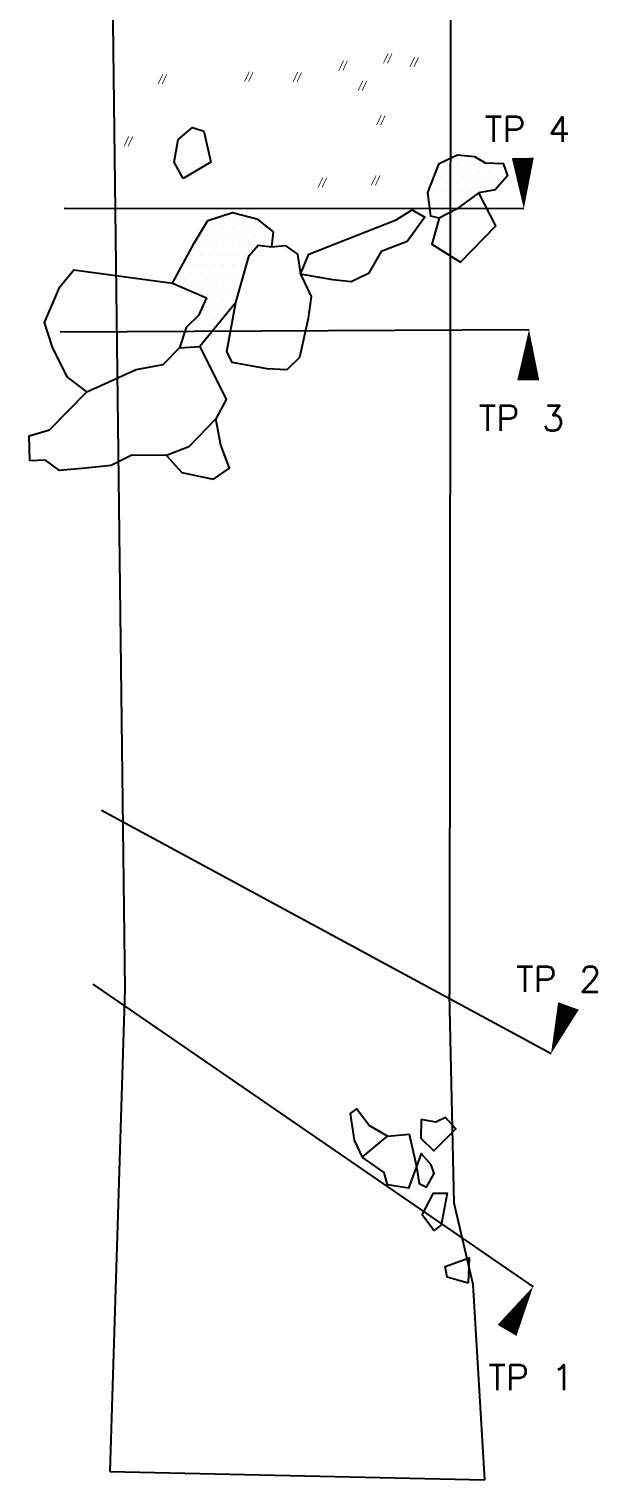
# Model space of a CAD drawing. Header units: metres. Extents: x 3.1 to 4.11, y -21.26 to -16.79.
# Drawn here: x 3.309 to 4.087, y -21.264 to -19.278 of the extents above; entities that cross this region are included whole.
import ezdxf

# ---------------------------------------------------------------- set-up
doc = ezdxf.new("R2010")
doc.units = ezdxf.units.M
doc.header["$LTSCALE"] = 25
doc.header["$MEASUREMENT"] = 0
doc.linetypes.add('STRICHPUNKTX2', pattern=[2, 1, -0.5, 0, -0.5])
doc.layers.get('0').update_dxf_attribs({"linetype": 'CONTINUOUS'})
for name, color, linetype in [('FEUER', 1, 'CONTINUOUS'), ('GRABUNGSGRENZE', 3, 'STRICHPUNKTX2'), ('STEINE', 4, 'CONTINUOUS'), ('STEINESCHRAFF', 4, 'CONTINUOUS'), ('TPROFIL', 3, 'CONTINUOUS')]:
    doc.layers.add(name, color=color, linetype=linetype)
doc.styles.get("Standard").update_dxf_attribs({"font": 'txt.shx'})

# ---------------------------------------------------------------- blocks, each defined once
blk = doc.blocks.new('HK')
at = {"layer": 'FEUER', "const_width": 0.1}
for points in [[(-0.66, -1.37), (0, 0)], [(0.52, -0.03), (-0.1, -1.37)]]:
    blk.add_lwpolyline(points, dxfattribs=at)
blk = doc.blocks.new('*X8')
at = {"color": 0}
for p, q in [((388.125, -1946.25), (388.125, -1946.25)), ((389.375, -1946.25), (389.375, -1946.25)), ((390.625, -1946.25), (390.625, -1946.25)), ((391.875, -1946.25), (391.875, -1946.25)), ((393.125, -1946.25), (393.125, -1946.25)), ((394.375, -1946.25), (394.375, -1946.25)), ((395.625, -1946.25), (395.625, -1946.25)), ((387.5, -1947.5), (387.5, -1947.5)), ((388.75, -1947.5), (388.75, -1947.5)), ((390, -1947.5), (390, -1947.5)), ((391.25, -1947.5), (391.25, -1947.5)), ((392.5, -1947.5), (392.5, -1947.5)), ((393.75, -1947.5), (393.75, -1947.5)), ((395, -1947.5), (395, -1947.5)), ((386.25, -1950), (386.25, -1950)), ((386.875, -1948.75), (386.875, -1948.75)), ((387.5, -1950), (387.5, -1950)), ((388.125, -1948.75), (388.125, -1948.75)), ((388.75, -1950), (388.75, -1950)), ((389.375, -1948.75), (389.375, -1948.75)), ((390, -1950), (390, -1950)), ((390.625, -1948.75), (390.625, -1948.75)), ((391.25, -1950), (391.25, -1950)), ((391.875, -1948.75), (391.875, -1948.75)), ((392.5, -1950), (392.5, -1950)), ((393.125, -1948.75), (393.125, -1948.75)), ((393.75, -1950), (393.75, -1950)), ((394.375, -1948.75), (394.375, -1948.75)), ((395.625, -1948.75), (395.625, -1948.75)), ((385.625, -1951.25), (385.625, -1951.25)), ((386.875, -1951.25), (386.875, -1951.25)), ((388.125, -1951.25), (388.125, -1951.25)), ((389.375, -1951.25), (389.375, -1951.25)), ((390.625, -1951.25), (390.625, -1951.25)), ((356.875, -1953.75), (356.875, -1953.75)), ((358.125, -1953.75), (358.125, -1953.75)), ((359.375, -1953.75), (359.375, -1953.75)), ((360.625, -1953.75), (360.625, -1953.75)), ((386.25, -1952.5), (386.25, -1952.5)), ((387.5, -1952.5), (387.5, -1952.5)), ((388.75, -1952.5), (388.75, -1952.5)), ((354.375, -1956.25), (354.375, -1956.25)), ((355, -1955), (355, -1955)), ((355.625, -1956.25), (355.625, -1956.25)), ((356.25, -1955), (356.25, -1955)), ((356.875, -1956.25), (356.875, -1956.25)), ((357.5, -1955), (357.5, -1955)), ((358.125, -1956.25), (358.125, -1956.25)), ((358.75, -1955), (358.75, -1955)), ((359.375, -1956.25), (359.375, -1956.25)), ((360, -1955), (360, -1955)), ((360.625, -1956.25), (360.625, -1956.25)), ((361.25, -1955), (361.25, -1955)), ((361.875, -1956.25), (361.875, -1956.25)), ((362.5, -1955), (362.5, -1955)), ((363.125, -1956.25), (363.125, -1956.25)), ((353.75, -1957.5), (353.75, -1957.5)), ((355, -1957.5), (355, -1957.5)), ((356.25, -1957.5), (356.25, -1957.5)), ((357.5, -1957.5), (357.5, -1957.5)), ((358.75, -1957.5), (358.75, -1957.5)), ((360, -1957.5), (360, -1957.5)), ((361.25, -1957.5), (361.25, -1957.5)), ((363.75, -1957.5), (363.75, -1957.5)), ((352.5, -1960), (352.5, -1960)), ((353.125, -1958.75), (353.125, -1958.75)), ((353.75, -1960), (353.75, -1960)), ((354.375, -1958.75), (354.375, -1958.75)), ((355, -1960), (355, -1960)), ((355.625, -1958.75), (355.625, -1958.75)), ((356.25, -1960), (356.25, -1960)), ((356.875, -1958.75), (356.875, -1958.75)), ((357.5, -1960), (357.5, -1960)), ((358.125, -1958.75), (358.125, -1958.75)), ((358.75, -1960), (358.75, -1960)), ((359.375, -1958.75), (359.375, -1958.75)), ((360, -1960), (360, -1960)), ((360.625, -1958.75), (360.625, -1958.75)), ((351.875, -1961.25), (351.875, -1961.25)), ((353.125, -1961.25), (353.125, -1961.25)), ((354.375, -1961.25), (354.375, -1961.25)), ((355.625, -1961.25), (355.625, -1961.25)), ((356.875, -1961.25), (356.875, -1961.25)), ((358.125, -1961.25), (358.125, -1961.25)), ((359.375, -1961.25), (359.375, -1961.25)), ((351.25, -1962.5), (351.25, -1962.5)), ((352.5, -1962.5), (352.5, -1962.5)), ((353.75, -1962.5), (353.75, -1962.5)), ((354.375, -1963.75), (354.375, -1963.75)), ((355, -1962.5), (355, -1962.5)), ((355.625, -1963.75), (355.625, -1963.75)), ((356.25, -1962.5), (356.25, -1962.5)), ((356.875, -1963.75), (356.875, -1963.75)), ((357.5, -1962.5), (357.5, -1962.5)), ((358.125, -1963.75), (358.125, -1963.75)), ((358.75, -1962.5), (358.75, -1962.5)), ((359.375, -1963.75), (359.375, -1963.75)), ((355.625, -1966.25), (355.625, -1966.25)), ((356.25, -1965), (356.25, -1965)), ((356.875, -1966.25), (356.875, -1966.25)), ((357.5, -1965), (357.5, -1965)), ((358.125, -1966.25), (358.125, -1966.25)), ((358.75, -1965), (358.75, -1965)), ((353.75, -1967.5), (353.75, -1967.5)), ((355, -1967.5), (355, -1967.5)), ((356.25, -1967.5), (356.25, -1967.5)), ((352.5, -1970), (352.5, -1970)), ((353.125, -1968.75), (353.125, -1968.75)), ((353.75, -1970), (353.75, -1970)), ((354.375, -1968.75), (354.375, -1968.75)), ((355, -1970), (355, -1970)), ((355.625, -1968.75), (355.625, -1968.75)), ((351.875, -1971.25), (351.875, -1971.25)), ((353.125, -1971.25), (353.125, -1971.25))]:
    blk.add_line(p, q, dxfattribs=at)
blk = doc.blocks.new('PFEIL')
at = {"layer": 'TPROFIL'}
blk.add_lwpolyline([(0, 0, 0, 3, 0), (6.54, -2.37, 3, 3, 0)], format="xyseb", dxfattribs=at)

msp = doc.modelspace()

# ---------------------------------------------------------------- linework, layer by layer
at = {"layer": 'GRABUNGSGRENZE'}
for points in [[(3.3929, -16.792), (3.4399, -20.5924)], [(3.8871, -16.8065), (3.8844, -20.5994)]]:
    msp.add_lwpolyline(points, dxfattribs=at)
at = {"layer": 'GRABUNGSGRENZE', "flags": 128}
msp.add_lwpolyline([(3.4399, -20.5924), (3.4197, -21.2525), (3.9327, -21.2642), (3.9168, -20.9967), (3.8908, -20.8852), (3.8844, -20.5994)], dxfattribs=at)
at = {"layer": 'STEINE'}
for points in [[(3.52, -19.4825), (3.5078, -19.4605), (3.5129, -19.4295), (3.5328, -19.4127), (3.5481, -19.4178), (3.5577, -19.4601), (3.52, -19.4825)], [(3.8699, -19.537), (3.8587, -19.5344), (3.8546, -19.5018), (3.87, -19.4621), (3.895, -19.4504), (3.9184, -19.4525), (3.9331, -19.4612), (3.9576, -19.4622), (3.9637, -19.479), (3.9468, -19.4984), (3.9244, -19.5024), (3.8938, -19.5248), (3.8699, -19.537)], [(3.8699, -19.537), (3.8601, -19.5726), (3.8993, -19.5971), (3.9478, -19.5473), (3.9244, -19.5024)], [(3.5055, -19.6261), (3.5351, -19.5711), (3.5535, -19.5401), (3.5872, -19.5294), (3.6208, -19.5381), (3.6432, -19.5555), (3.6406, -19.5764)], [(3.6803, -19.6136), (3.692, -19.5861), (3.8113, -19.5394), (3.8332, -19.5257), (3.8505, -19.5354), (3.8265, -19.569), (3.7908, -19.5827), (3.7735, -19.6127), (3.7495, -19.6239), (3.7246, -19.6213), (3.6803, -19.6136)], [(3.5921, -19.6522), (3.61, -19.5881), (3.6227, -19.5738), (3.6406, -19.5764), (3.6594, -19.5744), (3.6762, -19.5861), (3.6803, -19.6136), (3.695, -19.6442), (3.6909, -19.6743), (3.6791, -19.7277), (3.6617, -19.7445), (3.6347, -19.743), (3.5869, -19.7347), (3.5797, -19.7194), (3.5921, -19.6522)], [(3.3881, -19.7747), (3.3612, -19.7543), (3.3413, -19.7135), (3.3302, -19.6799), (3.3511, -19.631), (3.3705, -19.6076), (3.5055, -19.6261), (3.5518, -19.646), (3.5411, -19.67), (3.5238, -19.6868), (3.5151, -19.7143)], [(3.5921, -19.6522), (3.5426, -19.7128)], [(3.31, -19.8693), (3.3091, -19.8347), (3.3371, -19.8266), (3.3881, -19.7747), (3.4554, -19.7442), (3.4926, -19.7371), (3.5151, -19.7143), (3.5426, -19.7128), (3.5786, -19.7852), (3.5648, -19.8116), (3.5276, -19.8498), (3.497, -19.862), (3.4496, -19.8614), (3.4216, -19.8756), (3.3864, -19.8791), (3.3508, -19.8826), (3.3314, -19.8683), (3.31, -19.8693)], [(3.497, -19.862), (3.5179, -19.8849), (3.5438, -19.8906), (3.5612, -19.8941), (3.5831, -19.8794), (3.5714, -19.8478), (3.5648, -19.8116)], [(3.7996, -20.7935), (3.7743, -20.779), (3.7571, -20.7563), (3.7485, -20.7624), (3.7537, -20.7992), (3.7649, -20.8224)], [(3.8455, -20.7707), (3.8451, -20.7964), (3.8628, -20.8136), (3.893, -20.7837), (3.8788, -20.7681), (3.8657, -20.7742), (3.8455, -20.7707)], [(3.8391, -20.8353), (3.8281, -20.8646), (3.7993, -20.8602), (3.7947, -20.8435), (3.7649, -20.8224), (3.7996, -20.7935), (3.8289, -20.7909), (3.8391, -20.8353)], [(3.8391, -20.8353), (3.8427, -20.8585), (3.8528, -20.8636), (3.8634, -20.8449), (3.8593, -20.8327), (3.8456, -20.8171), (3.8391, -20.8353)], [(3.8469, -20.9014), (3.8625, -20.8716), (3.8811, -20.8716), (3.8727, -20.9155), (3.8626, -20.9226), (3.8469, -20.9014)], [(3.9098, -20.9947), (3.881, -20.9867), (3.8784, -20.972), (3.9112, -20.9603), (3.9098, -20.9947)]]:
    msp.add_lwpolyline(points, dxfattribs=at)
at = {"layer": 'TPROFIL'}
for points in [[(3.9859, -19.5241), (3.3573, -19.5236)], [(3.3517, -19.6927), (3.993, -19.6894)], [(4.0231, -20.6807), (3.4083, -20.3477)], [(3.3964, -20.5857), (3.9985, -20.9996)]]:
    msp.add_lwpolyline(points, dxfattribs=at)

# ---------------------------------------------------------------- block references
at = {"layer": 'FEUER', "xscale": 0.01, "yscale": 0.01, "zscale": 0.01}
for p in [(3.7393, -19.3213), (3.8004, -19.3112), (3.8366, -19.3163), (3.4922, -19.3398), (3.6104, -19.3364), (3.6766, -19.337), (3.7657, -19.3488), (3.7911, -19.3958), (3.4457, -19.4248), (3.711, -19.4812), (3.7839, -19.4783)]:
    msp.add_blockref('HK', p, dxfattribs=at)
at = {"layer": 'STEINESCHRAFF', "xscale": 0.01, "yscale": 0.01, "zscale": 0.01}
msp.add_blockref('*X8', (0, 0), dxfattribs=at)
at = {"layer": 'TPROFIL', "xscale": 0.01, "yscale": 0.01, "zscale": 0.01}
for p, rotation in [((3.9859, -19.5241), 111.0635745124085), ((3.993, -19.6894), 289.1056073829065), ((4.0231, -20.6807), 89.91157240481667), ((3.9985, -20.9996), 259.2019390012506)]:
    msp.add_blockref('PFEIL', p, dxfattribs=dict(at, rotation=rotation))

# ---------------------------------------------------------------- texts
at = {"layer": 'TPROFIL'}
for s, p in [('TP 4', (3.9325, -19.4327)), ('TP 3', (3.9241, -19.8283)), ('TP 2', (3.9751, -20.5961)), ('TP 1', (3.9373, -21.1414))]:
    msp.add_text(s, height=0.035, dxfattribs=at).set_placement(p)

doc.saveas('drawing.dxf')
